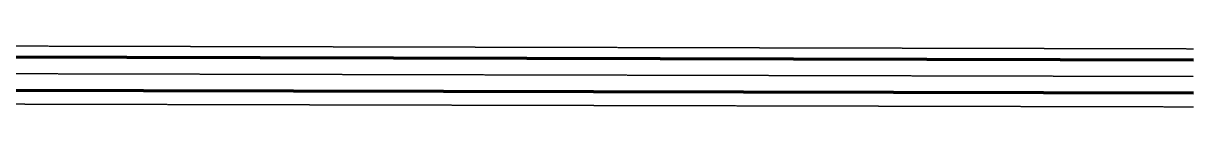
# Model space of a CAD drawing. Header units: feet. Extents: x 6440074 to 6444371, y 1883282 to 1884605.
# Drawn here: x 6442257 to 6444371, y 1883883 to 1883995 of the extents above; entities that cross this region are included whole.
import ezdxf

# ---------------------------------------------------------------- set-up
doc = ezdxf.new("R2010")
doc.units = ezdxf.units.FT
doc.header["$MEASUREMENT"] = 0
doc.linetypes.add('CENTER2', pattern=[1.125, 0.75, -0.125, 0.125, -0.125])
doc.layers.add('R-Row-Authority', color=30, linetype='Continuous', lineweight=140)
doc.layers.add('R-Row-Scl', color=1, linetype='CENTER2', lineweight=25)

msp = doc.modelspace()

# ---------------------------------------------------------------- linework, layer by layer
at = {"layer": 'R-Row-Authority'}
for p, q in [((6441727.7, 1883974.6), (6444371.4, 1883968.5)), ((6441727.4, 1883914.6), (6444371.3, 1883908.5))]:
    msp.add_line(p, q, dxfattribs=at)
at = {"layer": 'R-Row-Scl'}
for p, q in [((6441727.8, 1883994.6), (6444371.5, 1883988.4)), ((6441727.6, 1883944.6), (6444371.3, 1883938.4)), ((6441727.4, 1883889.6), (6444371.2, 1883883.4))]:
    msp.add_line(p, q, dxfattribs=at)

doc.saveas('drawing.dxf')
